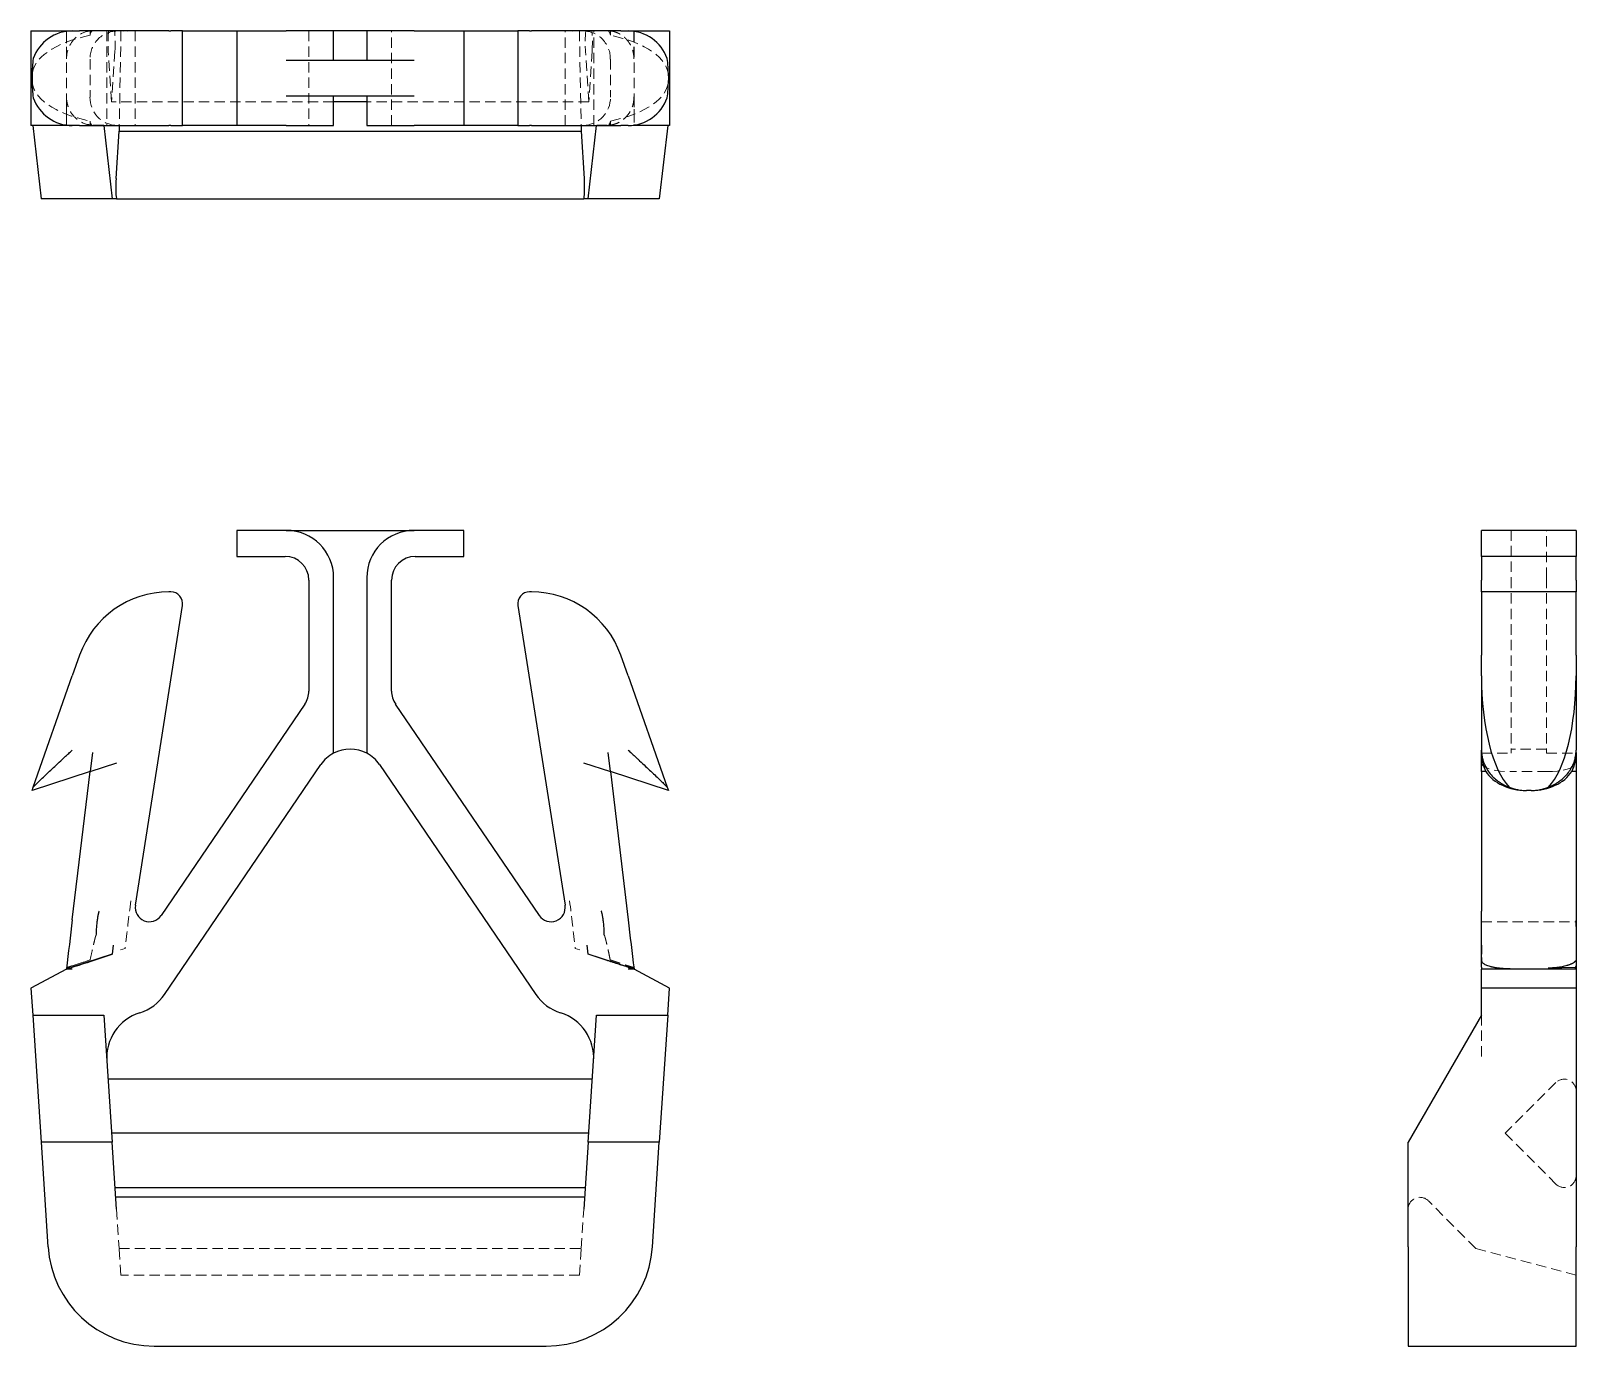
# Model space of a CAD drawing. Header units: millimetres. Extents: x 44 to 233, y 7 to 168.
import ezdxf

# ---------------------------------------------------------------- set-up
doc = ezdxf.new("R2010")
doc.units = ezdxf.units.MM
doc.linetypes.add('HIDDEN', pattern=[1.905, 1.27, -0.635])

msp = doc.modelspace()

# ---------------------------------------------------------------- linework, layer by layer
at = {"color": 7, "linetype": 'Continuous', "lineweight": 25}
for p, q in [((43.87, 168.23), (43.87, 156.64)), ((43.87, 168.23), (48.22, 168.23)), ((48.22, 168.23), (48.22, 168.18)), ((48.22, 168.23), (48.94, 168.23)), ((48.94, 168.23), (49.84, 168.23)), ((60.78, 168.23), (49.84, 168.23)), ((60.78, 168.23), (61.02, 168.23)), ((62.46, 168.23), (61.02, 168.23)), ((62.46, 156.64), (62.46, 168.23)), ((62.46, 168.23), (69.09, 168.23)), ((69.09, 168.23), (75.17, 168.23)), ((69.09, 168.23), (69.09, 156.64)), ((80.97, 168.23), (75.17, 168.23)), ((80.97, 164.61), (80.97, 168.23)), ((85.03, 168.23), (80.97, 168.23)), ((85.03, 168.23), (85.03, 164.61)), ((90.83, 168.23), (85.03, 168.23)), ((90.83, 168.23), (96.91, 168.23)), ((96.91, 168.23), (96.91, 156.64)), ((96.91, 168.23), (103.54, 168.23)), ((103.54, 168.23), (103.54, 156.64)), ((104.98, 168.23), (103.54, 168.23)), ((104.98, 168.23), (105.22, 168.23)), ((116.16, 168.23), (105.22, 168.23)), ((116.16, 168.23), (117.06, 168.23)), ((117.06, 168.23), (117.78, 168.23)), ((117.78, 168.23), (117.78, 168.18)), ((117.78, 168.23), (122.13, 168.23)), ((122.13, 168.23), (122.13, 156.64)), ((90.83, 164.61), (75.17, 164.61)), ((44.01, 162.73), (44.01, 162.15)), ((121.99, 162.73), (121.99, 162.15)), ((75.17, 160.26), (90.83, 160.26)), ((80.97, 156.64), (80.97, 160.26)), ((85.03, 159.54), (80.97, 159.54)), ((85.03, 160.26), (85.03, 156.64)), ((48.22, 156.64), (43.87, 156.64)), ((44.09, 156.64), (45.12, 147.65)), ((48.22, 156.64), (48.22, 156.69)), ((48.22, 156.69), (48.22, 156.64)), ((48.22, 156.64), (48.22, 156.64)), ((48.94, 156.64), (48.22, 156.64)), ((49.84, 156.64), (48.94, 156.64)), ((49.84, 156.64), (60.78, 156.64)), ((52.8, 156.64), (53.83, 147.65)), ((54.31, 150.13), (54.69, 155.96)), ((54.7, 156.64), (54.69, 155.96)), ((54.69, 155.96), (111.31, 155.96)), ((61.02, 156.64), (60.78, 156.64)), ((61.02, 156.64), (62.46, 156.64)), ((69.09, 156.64), (62.46, 156.64)), ((75.17, 156.64), (69.09, 156.64)), ((75.17, 156.64), (80.97, 156.64)), ((85.03, 156.64), (90.83, 156.64)), ((96.91, 156.64), (90.83, 156.64)), ((103.54, 156.64), (96.91, 156.64)), ((103.54, 156.64), (104.98, 156.64)), ((105.22, 156.64), (104.98, 156.64)), ((105.22, 156.64), (116.16, 156.64)), ((111.3, 156.64), (111.31, 155.96)), ((111.31, 155.96), (111.69, 150.13)), ((112.17, 147.65), (113.2, 156.64)), ((117.06, 156.64), (116.16, 156.64)), ((117.78, 156.69), (117.78, 156.64)), ((117.78, 156.64), (117.78, 156.69)), ((122.13, 156.64), (117.78, 156.64)), ((117.78, 156.64), (117.78, 156.64)), ((121.91, 156.64), (120.88, 147.65)), ((53.83, 147.65), (45.12, 147.65)), ((54.37, 147.65), (53.83, 147.65)), ((54.37, 147.65), (111.63, 147.65)), ((112.17, 147.65), (111.63, 147.65)), ((120.88, 147.65), (112.17, 147.65)), ((69.09, 107), (69.09, 103.81)), ((75.17, 107), (69.09, 107)), ((75.17, 107), (90.83, 107)), ((96.91, 107), (90.83, 107)), ((96.91, 103.81), (96.91, 107)), ((233.23, 107), (221.64, 107)), ((221.64, 103.81), (221.64, 107)), ((233.23, 107), (233.23, 103.81)), ((69.09, 103.81), (75.03, 103.81)), ((90.97, 103.81), (96.91, 103.81)), ((233.23, 103.81), (221.64, 103.81)), ((221.64, 103.81), (221.64, 100.91)), ((233.23, 100.91), (233.23, 103.81)), ((77.93, 100.91), (77.93, 87.31)), ((80.97, 79.68), (80.97, 101.2)), ((85.03, 101.2), (85.03, 79.68)), ((88.07, 87.31), (88.07, 100.91)), ((221.64, 99.46), (221.64, 100.91)), ((233.23, 100.91), (233.23, 99.46)), ((61.02, 99.46), (60.78, 99.46)), ((105.22, 99.46), (104.98, 99.46)), ((233.23, 99.46), (221.64, 99.46)), ((221.64, 99.46), (221.64, 91.71)), ((233.23, 91.71), (233.23, 99.46)), ((56.67, 61.04), (62.45, 97.79)), ((103.55, 97.79), (109.33, 61.04)), ((49.84, 91.71), (48.94, 89.15)), ((117.06, 89.15), (116.16, 91.71)), ((221.64, 89.15), (221.64, 91.71)), ((233.23, 91.71), (233.23, 89.15)), ((44.16, 75.53), (48.94, 89.15)), ((117.06, 89.15), (121.84, 75.53)), ((221.64, 89.15), (221.64, 80.07)), ((233.23, 89.15), (233.23, 80.07)), ((77.43, 85.68), (59.82, 59.79)), ((106.18, 59.79), (88.57, 85.68)), ((51.4, 79.78), (51.12, 77.43)), ((114.88, 77.43), (114.6, 79.78)), ((221.64, 79.78), (221.64, 80.07)), ((221.64, 77.43), (221.64, 79.78)), ((233.23, 79.78), (233.23, 80.07)), ((233.23, 79.78), (233.23, 77.43)), ((51.12, 77.43), (54.42, 78.51)), ((60.26, 50.12), (79.4, 78.28)), ((86.6, 78.28), (105.74, 50.12)), ((111.58, 78.51), (114.88, 77.43)), ((51.12, 77.43), (44.01, 75.12)), ((48.94, 59.26), (51.12, 77.43)), ((114.88, 77.43), (117.06, 59.26)), ((121.99, 75.12), (114.88, 77.43)), ((221.64, 77.43), (221.64, 60.34)), ((222.17, 77.43), (221.64, 77.43)), ((233.23, 77.43), (232.7, 77.43)), ((233.23, 77.43), (233.23, 60.34)), ((44.01, 75.12), (44.16, 75.53)), ((121.84, 75.53), (121.99, 75.12)), ((227.73, 75.12), (227.15, 75.12)), ((221.64, 56.14), (221.64, 57.37)), ((53.82, 55.03), (48.94, 53.44)), ((51.52, 54.28), (53.82, 55.03)), ((53.96, 56.14), (53.82, 55.03)), ((112.18, 55.03), (112.04, 56.14)), ((114.48, 54.28), (112.18, 55.03)), ((117.06, 53.44), (112.18, 55.03)), ((221.64, 55.03), (221.64, 56.14)), ((221.65, 55.03), (221.64, 55.03)), ((221.64, 53.44), (221.64, 55.03)), ((221.67, 54.28), (221.65, 55.03)), ((48.22, 53.2), (43.87, 50.88)), ((48.22, 53.2), (48.22, 53.26)), ((48.22, 53.2), (48.22, 53.2)), ((48.94, 53.2), (48.22, 53.2)), ((48.22, 53.2), (48.22, 53.2)), ((117.78, 53.2), (117.06, 53.2)), ((117.78, 53.26), (117.78, 53.2)), ((122.13, 50.88), (117.78, 53.2)), ((117.78, 53.2), (117.78, 53.2)), ((117.78, 53.2), (117.78, 53.2)), ((221.64, 53.44), (221.64, 53.2)), ((221.64, 50.88), (221.64, 53.2)), ((221.69, 53.2), (221.64, 53.2)), ((221.64, 53.2), (221.69, 53.2)), ((221.64, 53.2), (221.64, 53.2)), ((225.17, 53.26), (221.69, 53.2)), ((233.18, 53.2), (221.69, 53.2)), ((233.19, 53.4), (229.81, 53.34)), ((233.23, 53.2), (233.18, 53.2)), ((233.23, 54.34), (233.23, 53.63)), ((233.23, 53.63), (233.23, 53.2)), ((233.23, 53.2), (233.23, 50.88)), ((43.87, 50.88), (44.09, 47.58)), ((121.91, 47.58), (122.13, 50.88)), ((233.23, 50.88), (221.64, 50.88)), ((221.64, 47.58), (221.64, 50.88)), ((233.23, 50.88), (233.23, 19.18)), ((44.09, 47.58), (52.8, 47.58)), ((44.09, 47.58), (45.12, 32.02)), ((52.8, 47.58), (53.83, 32.02)), ((112.17, 32.02), (113.2, 47.58)), ((113.2, 47.58), (121.91, 47.58)), ((121.91, 47.58), (120.88, 32.02)), ((221.64, 47.58), (212.65, 32.02)), ((112.68, 39.73), (53.32, 39.73)), ((112.24, 33.09), (53.76, 33.09)), ((53.83, 32.02), (45.12, 32.02)), ((45.12, 32.02), (45.96, 19.18)), ((54.37, 23.79), (53.83, 32.02)), ((112.17, 32.02), (111.63, 23.79)), ((120.88, 32.02), (112.17, 32.02)), ((120.04, 19.18), (120.88, 32.02)), ((212.65, 19.18), (212.65, 32.02)), ((54.2, 26.44), (111.8, 26.44)), ((111.72, 25.24), (54.28, 25.24)), ((212.65, 19.18), (212.65, 7)), ((233.23, 7), (233.23, 19.18)), ((58.98, 7), (107.02, 7)), ((212.65, 7), (233.23, 7))]:
    msp.add_line(p, q, dxfattribs=at)
at = {"color": 7, "linetype": 'HIDDEN', "lineweight": 18}
for p, q in [((48.22, 168.18), (48.22, 156.69)), ((48.23, 164.81), (48.24, 168.19)), ((51.12, 167.7), (51.12, 168.23)), ((52.14, 168.23), (52.06, 168.23)), ((52.07, 168.23), (55.71, 168.22)), ((53.16, 168.23), (53.16, 156.64)), ((54.91, 168.23), (54.7, 156.64)), ((55.41, 168.23), (54.87, 168.23)), ((55.71, 168.22), (55.41, 168.23)), ((55.41, 168.23), (55.41, 168.23)), ((56.65, 168.23), (56.65, 156.64)), ((77.93, 168.23), (77.93, 156.64)), ((88.07, 156.64), (88.07, 168.23)), ((109.35, 156.64), (109.35, 168.23)), ((110.29, 168.22), (110.59, 168.23)), ((110.29, 168.22), (113.93, 168.23)), ((110.59, 168.23), (111.13, 168.23)), ((110.59, 168.23), (110.59, 168.23)), ((111.09, 168.23), (111.3, 156.64)), ((112.84, 156.64), (112.84, 168.23)), ((113.94, 168.23), (113.86, 168.23)), ((114.88, 168.23), (114.88, 167.7)), ((117.76, 168.19), (117.77, 164.81)), ((117.78, 168.18), (117.78, 156.69)), ((51.12, 164.76), (51.12, 160.12)), ((53.76, 159.54), (53.35, 165.76)), ((54.17, 165.76), (53.76, 159.54)), ((112.24, 159.54), (111.83, 165.76)), ((112.65, 165.76), (112.24, 159.54)), ((114.88, 164.76), (114.88, 160.12)), ((48.22, 156.69), (48.22, 160.17)), ((80.97, 159.54), (53.76, 159.54)), ((112.24, 159.54), (85.03, 159.54)), ((117.78, 160.17), (117.78, 156.69)), ((51.12, 156.64), (51.12, 157.17)), ((51.21, 156.69), (51.87, 156.65)), ((51.52, 156.67), (53.82, 156.65)), ((53.82, 156.65), (53.82, 156.64)), ((114.48, 156.67), (112.18, 156.65)), ((112.18, 156.65), (112.18, 156.64)), ((114.12, 156.65), (114.79, 156.69)), ((114.88, 157.17), (114.88, 156.64)), ((117.78, 156.64), (117.06, 156.64)), ((225.26, 107), (225.26, 101.2)), ((229.61, 101.2), (229.61, 107)), ((225.26, 101.2), (225.26, 79.68)), ((229.61, 101.2), (229.61, 79.68)), ((221.64, 79.68), (225.26, 79.68)), ((229.61, 80.18), (225.26, 80.18)), ((229.61, 79.68), (233.23, 79.68)), ((229.76, 77.43), (225.12, 77.43)), ((221.64, 59.03), (233.23, 59.03)), ((55.41, 55.74), (54.87, 55.56)), ((54.87, 55.56), (55.41, 55.74)), ((110.59, 55.74), (111.13, 55.56)), ((110.59, 55.74), (111.13, 55.56)), ((48.94, 53.63), (51.13, 54.34)), ((114.87, 54.34), (117.06, 53.63)), ((221.64, 53.2), (221.64, 53.2)), ((221.64, 47.58), (221.64, 41.94)), ((230.76, 39.31), (224.54, 33.09)), ((224.54, 33.09), (230.76, 26.87)), ((220.96, 18.98), (215.13, 24.82)), ((54.37, 23.79), (54.69, 18.98)), ((111.31, 18.98), (111.63, 23.79)), ((54.69, 18.98), (111.31, 18.98)), ((54.91, 15.7), (54.69, 18.98)), ((111.09, 15.7), (111.31, 18.98)), ((233.23, 15.7), (220.96, 18.98)), ((111.09, 15.7), (54.91, 15.7))]:
    msp.add_line(p, q, dxfattribs=at)
at = {"color": 7, "linetype": 'HIDDEN', "lineweight": 18, "flags": 128}
for points in [[(51.4, 168.23), (51.36, 168.23), (51.32, 168.2), (51.29, 168.16), (51.25, 168.1), (51.22, 168.02), (51.18, 167.93), (51.15, 167.83), (51.12, 167.7)], [(114.6, 168.23), (114.64, 168.23), (114.68, 168.2), (114.71, 168.16), (114.75, 168.1), (114.78, 168.02), (114.82, 167.93), (114.85, 167.83), (114.88, 167.7)], [(51.12, 157.17), (51.15, 157.05), (51.18, 156.94), (51.22, 156.85), (51.25, 156.78), (51.29, 156.72), (51.32, 156.67), (51.36, 156.65), (51.4, 156.64)], [(114.88, 157.17), (114.85, 157.05), (114.82, 156.94), (114.78, 156.85), (114.75, 156.78), (114.71, 156.72), (114.68, 156.67), (114.64, 156.65), (114.6, 156.64)], [(221.64, 78.51), (221.69, 78.33), (221.85, 78.15), (222.11, 77.97), (222.45, 77.82), (222.88, 77.69), (223.38, 77.58), (223.93, 77.5), (224.51, 77.45), (225.12, 77.43)], [(229.76, 77.43), (230.36, 77.45), (230.95, 77.5), (231.5, 77.58), (231.99, 77.69), (232.42, 77.82), (232.77, 77.97), (233.02, 78.15), (233.18, 78.33), (233.23, 78.51)]]:
    msp.add_lwpolyline(points, dxfattribs=at)
at = {"color": 7, "linetype": 'Continuous', "lineweight": 25}
for centre, radius, start, end in [((48.94, 163.16), 5.07, 90, 160.547), ((117.06, 163.16), 5.07, 19.453, 90), ((48.94, 161.71), 5.07, 199.453, 270), ((117.06, 161.71), 5.07, 270, 340.547), ((75.17, 101.2), 5.8, 0, 90), ((90.83, 101.2), 5.8, 90, 180), ((75.03, 100.91), 2.9, 0, 90), ((90.97, 100.91), 2.9, 90, 180), ((60.78, 87.87), 11.59, 90, 160.6492), ((61.02, 98.01), 1.45, 351.0644, 90), ((104.98, 98.01), 1.45, 90, 188.9356), ((105.22, 87.87), 11.59, 19.3508, 90), ((75.03, 87.31), 2.9, 325.7912, 0), ((90.97, 87.31), 2.9, 180, 214.2088), ((83, 75.84), 4.35, 117.8181, 145.7912), ((83, 75.84), 4.35, 62.1819, 117.8181), ((83, 75.84), 4.35, 34.2088, 62.1819), ((227.08, 79.78), 5.44, 180.0069, 205.5593), ((227.8, 79.78), 5.44, 334.4407, 359.9931), ((58.39, 60.77), 1.74, 171.0644, 325.7912), ((107.61, 60.77), 1.74, 214.2088, 8.9356), ((55.46, 53.38), 5.8, 287.5468, 325.7912), ((110.54, 53.38), 5.8, 214.2088, 252.4532), ((58.96, 42.32), 5.8, 107.5468, 183.7792), ((107.04, 42.32), 5.8, 356.2208, 72.4532), ((58.98, 20.04), 13.04, 183.7792, 270), ((107.02, 20.04), 13.04, 270, 356.2208)]:
    msp.add_arc(centre, radius, start, end, dxfattribs=at)
at = {"color": 7, "linetype": 'HIDDEN', "lineweight": 18}
for centre, radius, start, end in [((54.51, 164.84), 3.39, 91.4277, 181.4735), ((111.49, 164.84), 3.39, 358.5265, 88.5723), ((54.51, 160.04), 3.4, 178.6457, 268.4532), ((111.49, 160.04), 3.4, 271.5468, 1.3543), ((231.79, 38.28), 1.45, 0, 135), ((231.79, 27.89), 1.45, 225, 0), ((214.1, 23.79), 1.45, 45, 180)]:
    msp.add_arc(centre, radius, start, end, dxfattribs=at)
for centre, major_axis, ratio, start_param, end_param in [((56.45, 162.73), (12.43, 0), 0.442975, 2.013956, 3.141593), ((53.42, 166.79), (0, 1.45), 0.066055, 0, 2.356194), ((54.1, 166.79), (0, 1.45), 0.066055, 3.926991, 6.283185), ((111.9, 166.79), (0, 1.45), 0.066055, 0, 2.356194), ((112.58, 166.79), (0, 1.45), 0.066055, 3.926991, 6.283185), ((109.55, 162.73), (12.43, 0), 0.442975, 0, 1.127637), ((56.45, 162.15), (12.43, 0), 0.442975, 3.141593, 4.269229), ((109.55, 162.15), (12.43, 0), 0.442975, 5.155549, 6.283185), ((48.94, 53.54), (5.07, 1.66), 0.014778, 1.565969, 1.704658), ((117.06, 53.54), (5.07, -1.66), 0.014778, 1.436935, 1.575624)]:
    msp.add_ellipse(centre, major_axis=major_axis, ratio=ratio, start_param=start_param, end_param=end_param, dxfattribs=at)
at = {"color": 7, "linetype": 'Continuous', "lineweight": 25}
for centre, major_axis, ratio, start_param, end_param in [((45.88, 162.73), (0, 5.51), 0.339436, 1.174842, 1.570796), ((120.12, 162.73), (0, 5.51), 0.339436, 4.712389, 5.108343), ((45.88, 162.15), (0, 5.51), 0.339436, 1.570796, 1.966751), ((120.12, 162.15), (0, 5.51), 0.339436, 4.316435, 4.712389), ((54.37, 149.1), (0, 1.45), 0.066055, 0.785398, 3.141593), ((111.63, 149.1), (0, 1.45), 0.066055, 3.141593, 5.497787), ((226.71, 89.15), (0, 14.44), 0.35119, 1.570796, 2.802074), ((228.16, 89.15), (0, 14.44), 0.35119, 3.481112, 4.712389), ((227.15, 79.18), (5.51, 0), 0.737132, 3.584752, 4.712389), ((227.73, 79.18), (5.51, 0), 0.737132, 4.712389, 5.840026), ((227.15, 80.44), (5.51, 0), 0.96653, 4.316435, 4.712389), ((227.73, 80.44), (5.51, 0), 0.96653, 4.712389, 5.108343), ((48.94, 53.52), (5.07, 1.66), 0.014778, 4.564214, 4.707561), ((117.06, 53.52), (5.07, -1.66), 0.014778, 4.717216, 4.860564), ((226.71, 53.52), (5.07, 0.09), 0.326495, 3.135616, 3.278963), ((228.16, 59.26), (0, 42.41), 0.119601, 4.569041, 4.5737), ((228.16, 53.54), (5.07, 0.09), 0.326495, 6.138519, 6.277208)]:
    msp.add_ellipse(centre, major_axis=major_axis, ratio=ratio, start_param=start_param, end_param=end_param, dxfattribs=at)
at = {"color": 7, "linetype": 'HIDDEN', "lineweight": 18}
for points, knots in [([(51.13, 168.23), (50.53, 168.16), (49, 167.5), (48.24, 165.85), (48.23, 164.81)], [-1.442941, -1.442941, -1.442941, -1.442941, -0.897598, 0, 0, 0, 0]), ([(114.87, 168.23), (114.94, 168.23), (115.06, 168.21), (115.24, 168.17), (115.42, 168.12), (115.6, 168.06), (115.77, 167.99), (115.93, 167.92), (116.09, 167.83), (116.24, 167.73), (116.39, 167.62), (116.54, 167.51), (116.68, 167.38), (116.81, 167.24), (116.98, 167.06), (117.16, 166.82), (117.35, 166.52), (117.5, 166.2), (117.62, 165.87), (117.7, 165.53), (117.76, 165.17), (117.76, 164.93), (117.77, 164.81)], [0, 0, 0, 0, 0.039782, 0.078907, 0.117485, 0.155635, 0.193476, 0.231134, 0.268733, 0.3064, 0.34426, 0.382438, 0.421054, 0.460224, 0.50006, 0.573405, 0.644806, 0.715021, 0.784848, 0.855096, 0.926561, 1, 1, 1, 1]), ([(48.22, 160.17), (48.23, 159.98), (48.25, 159.58), (48.4, 159.01), (48.62, 158.47), (49.04, 157.81), (49.75, 157.17), (50.57, 156.77), (51.07, 156.72), (51.21, 156.71)], [0, 0, 0, 0, 0.113593, 0.23052, 0.344087, 0.461009, 0.68684, 0.913339, 1, 1, 1, 1]), ([(117.78, 160.17), (117.77, 159.94), (117.74, 159.48), (117.56, 158.82), (117.25, 158.22), (116.83, 157.69), (116.32, 157.24), (115.75, 156.91), (115.23, 156.73), (114.9, 156.71), (114.79, 156.7)], [0, 0, 0, 0, 0.13561, 0.265859, 0.396157, 0.531911, 0.667539, 0.79779, 0.928091, 1, 1, 1, 1]), ([(51.13, 54.34), (51.23, 54.82), (51.41, 55.62), (51.6, 56.48), (51.71, 56.91), (51.75, 57.08), (51.79, 57.2), (51.81, 57.28), (51.83, 57.33), (51.85, 57.36), (51.86, 57.39), (51.87, 57.41), (51.89, 57.43), (51.9, 57.43), (51.9, 57.43)], [0, 0, 0, 0, 0.466122, 0.762211, 0.828097, 0.88236, 0.925019, 0.944329, 0.960599, 0.973858, 0.984157, 0.991608, 0.996527, 1, 1, 1, 1]), ([(114.1, 57.43), (114.1, 57.43), (114.11, 57.43), (114.12, 57.42), (114.13, 57.41), (114.14, 57.39), (114.15, 57.36), (114.17, 57.33), (114.18, 57.29), (114.2, 57.24), (114.21, 57.19), (114.23, 57.13), (114.26, 57.05), (114.29, 56.92), (114.33, 56.76), (114.38, 56.56), (114.45, 56.25), (114.56, 55.78), (114.71, 55.11), (114.81, 54.61), (114.87, 54.34)], [0, 0, 0, 0, 0.002745, 0.006306, 0.011451, 0.018444, 0.027386, 0.038325, 0.051287, 0.066287, 0.083334, 0.102435, 0.123595, 0.167897, 0.221397, 0.284101, 0.356012, 0.521302, 0.735963, 1, 1, 1, 1]), ([(51.13, 54.34), (50.53, 54.14), (49, 53.63), (48.24, 53.36), (48.23, 53.34)], [-1.442941, -1.442941, -1.442941, -1.442941, -0.897598, 0, 0, 0, 0]), ([(114.87, 54.34), (114.94, 54.32), (115.06, 54.28), (115.24, 54.22), (115.42, 54.16), (115.6, 54.1), (115.77, 54.04), (115.93, 53.99), (116.09, 53.94), (116.24, 53.88), (116.39, 53.83), (116.54, 53.78), (116.68, 53.74), (116.81, 53.69), (116.98, 53.63), (117.16, 53.57), (117.35, 53.5), (117.5, 53.45), (117.62, 53.4), (117.7, 53.37), (117.76, 53.35), (117.76, 53.34), (117.77, 53.34)], [0, 0, 0, 0, 0.039782, 0.078907, 0.117485, 0.155635, 0.193476, 0.231134, 0.268733, 0.3064, 0.34426, 0.382438, 0.421054, 0.460224, 0.50006, 0.573405, 0.644806, 0.715021, 0.784848, 0.855096, 0.926561, 1, 1, 1, 1])]:
    msp.add_open_spline(points, degree=3, knots=knots, dxfattribs=at)
for points in [[(51.9, 168.23), (52.89, 168.23), (53.88, 168.23), (54.87, 168.23)], [(111.13, 168.23), (112.12, 168.23), (113.11, 168.23), (114.1, 168.23)], [(53.96, 156.64), (53.91, 156.64), (53.87, 156.65), (53.82, 156.65)], [(112.04, 156.64), (112.09, 156.64), (112.13, 156.65), (112.18, 156.65)], [(56.11, 61.6), (55.87, 59.64), (55.64, 57.68), (55.41, 55.74)], [(109.89, 61.6), (110.13, 59.64), (110.36, 57.68), (110.59, 55.74)], [(233.23, 61.6), (233.22, 59.64), (233.22, 57.68), (233.23, 55.74)]]:
    msp.add_open_spline(points, degree=3, dxfattribs=at)
at = {"color": 7, "linetype": 'Continuous', "lineweight": 25}
for points, knots in [([(44.16, 75.53), (44.18, 75.55), (44.22, 75.6), (44.3, 75.67), (44.38, 75.76), (44.47, 75.84), (44.56, 75.94), (44.66, 76.04), (44.77, 76.15), (44.89, 76.26), (45.13, 76.5), (45.54, 76.89), (46.14, 77.46), (46.82, 78.09), (47.37, 78.61), (47.82, 79.03), (48.14, 79.33), (48.52, 79.68), (48.8, 79.94), (48.94, 80.07)], [0, 0, 0, 0, 0.025811, 0.052097, 0.078875, 0.106161, 0.13397, 0.162316, 0.191214, 0.220676, 0.250713, 0.366728, 0.496159, 0.615179, 0.7511, 0.798159, 0.855329, 0.922609, 1, 1, 1, 1]), ([(117.06, 80.07), (117.13, 80), (117.28, 79.87), (117.49, 79.67), (117.69, 79.48), (117.88, 79.31), (118.04, 79.16), (118.2, 79.01), (118.34, 78.88), (118.68, 78.57), (119.18, 78.09), (119.86, 77.46), (120.46, 76.89), (120.91, 76.46), (121.21, 76.17), (121.4, 75.98), (121.57, 75.81), (121.72, 75.66), (121.8, 75.57), (121.84, 75.53)], [0, 0, 0, 0, 0.0399592, 0.0773916, 0.1122972, 0.1446761, 0.1745284, 0.2018542, 0.2266536, 0.2489269, 0.3848303, 0.5038724, 0.6332851, 0.7493222, 0.8029624, 0.8547705, 0.9048221, 0.953201, 1, 1, 1, 1]), ([(221.64, 80.07), (221.64, 80), (221.64, 79.87), (221.66, 79.67), (221.68, 79.48), (221.71, 79.31), (221.74, 79.16), (221.77, 79.01), (221.8, 78.88), (221.9, 78.57), (222.09, 78.09), (222.46, 77.46), (222.92, 76.89), (223.39, 76.46), (223.79, 76.17), (224.08, 75.98), (224.39, 75.81), (224.7, 75.66), (224.92, 75.57), (225.02, 75.53)], [0, 0, 0, 0, 0.0399592, 0.0773916, 0.1122972, 0.1446761, 0.1745284, 0.2018542, 0.2266536, 0.2489269, 0.3848303, 0.5038724, 0.6332851, 0.7493222, 0.8029624, 0.8547705, 0.9048221, 0.953201, 1, 1, 1, 1]), ([(229.85, 75.53), (229.91, 75.55), (230.03, 75.6), (230.2, 75.67), (230.38, 75.76), (230.55, 75.84), (230.72, 75.94), (230.89, 76.04), (231.05, 76.15), (231.21, 76.26), (231.52, 76.5), (231.95, 76.89), (232.41, 77.46), (232.79, 78.09), (233, 78.61), (233.11, 79.03), (233.17, 79.33), (233.22, 79.68), (233.23, 79.94), (233.23, 80.07)], [0, 0, 0, 0, 0.025811, 0.052097, 0.078875, 0.106161, 0.13397, 0.162316, 0.191214, 0.220676, 0.250713, 0.366728, 0.496159, 0.615179, 0.7511, 0.798159, 0.855329, 0.922609, 1, 1, 1, 1]), ([(52.25, 60.34), (52.24, 60.34), (52.24, 60.33), (52.22, 60.31), (52.21, 60.29), (52.2, 60.26), (52.19, 60.22), (52.17, 60.18), (52.16, 60.13), (52.14, 60.07), (52.13, 60), (52.11, 59.91), (52.09, 59.81), (52.05, 59.59), (51.99, 59.25), (51.94, 58.83), (51.9, 58.46), (51.88, 58.17), (51.87, 57.94), (51.86, 57.78), (51.86, 57.68), (51.86, 57.6), (51.87, 57.53), (51.88, 57.48), (51.88, 57.45), (51.9, 57.43), (51.9, 57.43)], [0, 0, 0, 0, 0.004605, 0.01108, 0.019712, 0.030618, 0.043857, 0.059461, 0.077447, 0.097829, 0.120615, 0.152841, 0.188329, 0.227089, 0.376911, 0.540775, 0.650787, 0.750762, 0.840764, 0.879358, 0.91256, 0.940393, 0.962899, 0.980155, 0.992341, 1, 1, 1, 1]), ([(114.1, 57.43), (114.1, 57.43), (114.11, 57.44), (114.12, 57.46), (114.13, 57.49), (114.13, 57.52), (114.13, 57.57), (114.14, 57.62), (114.14, 57.67), (114.14, 57.74), (114.14, 57.82), (114.13, 57.9), (114.13, 58.05), (114.11, 58.28), (114.08, 58.59), (114.04, 58.97), (113.99, 59.38), (113.93, 59.72), (113.89, 59.93), (113.87, 60.03), (113.84, 60.12), (113.82, 60.19), (113.81, 60.25), (113.79, 60.29), (113.77, 60.32), (113.76, 60.33), (113.75, 60.34)], [0, 0, 0, 0, 0.005065, 0.012194, 0.021702, 0.033716, 0.048299, 0.065486, 0.085297, 0.107746, 0.132843, 0.160593, 0.191003, 0.288336, 0.394314, 0.508996, 0.670319, 0.813485, 0.853651, 0.888909, 0.919275, 0.944772, 0.965442, 0.981362, 0.992709, 1, 1, 1, 1]), ([(221.64, 57.43), (221.64, 57.43), (221.64, 57.44), (221.64, 57.46), (221.64, 57.49), (221.64, 57.52), (221.64, 57.57), (221.64, 57.62), (221.64, 57.67), (221.64, 57.74), (221.64, 57.82), (221.64, 57.9), (221.64, 58.05), (221.64, 58.28), (221.64, 58.59), (221.64, 58.97), (221.64, 59.38), (221.64, 59.72), (221.64, 59.93), (221.64, 60.03), (221.64, 60.12), (221.64, 60.19), (221.64, 60.25), (221.64, 60.29), (221.64, 60.32), (221.64, 60.33), (221.64, 60.34)], [0, 0, 0, 0, 0.005065, 0.012194, 0.021702, 0.033716, 0.048299, 0.065486, 0.085297, 0.107746, 0.132843, 0.160593, 0.191003, 0.288336, 0.394314, 0.508996, 0.670319, 0.813485, 0.853651, 0.888909, 0.919275, 0.944772, 0.965442, 0.981362, 0.992709, 1, 1, 1, 1]), ([(233.23, 57.43), (233.23, 57.43), (233.23, 57.43), (233.23, 57.42), (233.23, 57.41), (233.23, 57.39), (233.23, 57.36), (233.23, 57.33), (233.23, 57.29), (233.23, 57.24), (233.23, 57.19), (233.23, 57.13), (233.23, 57.05), (233.23, 56.92), (233.23, 56.76), (233.23, 56.56), (233.23, 56.25), (233.23, 55.78), (233.23, 55.11), (233.23, 54.61), (233.23, 54.34)], [0, 0, 0, 0, 0.002745, 0.006306, 0.011451, 0.018444, 0.027386, 0.038325, 0.051287, 0.066287, 0.083334, 0.102435, 0.123595, 0.167897, 0.221397, 0.284101, 0.356012, 0.521302, 0.735963, 1, 1, 1, 1]), ([(48.22, 53.26), (48.22, 53.25), (48.82, 53.41), (50.53, 53.96), (51.52, 54.28)], [-1.570796, -1.570796, -1.570796, -1.570796, -0.897598, 0, 0, 0, 0]), ([(117.78, 53.26), (117.77, 53.26), (117.77, 53.26), (117.76, 53.26), (117.73, 53.26), (117.7, 53.27), (117.66, 53.28), (117.6, 53.3), (117.54, 53.31), (117.46, 53.34), (117.38, 53.36), (117.29, 53.39), (117.18, 53.42), (117.07, 53.45), (116.95, 53.49), (116.77, 53.55), (116.54, 53.62), (116.23, 53.71), (115.91, 53.81), (115.58, 53.92), (115.23, 54.04), (114.86, 54.16), (114.6, 54.24), (114.48, 54.28)], [0, 0, 0, 0, 0.037212, 0.07374, 0.109688, 0.145168, 0.180292, 0.215179, 0.249949, 0.284722, 0.319621, 0.354764, 0.39027, 0.426252, 0.46282, 0.500078, 0.573805, 0.645211, 0.715195, 0.784707, 0.854721, 0.926187, 1, 1, 1, 1]), ([(225.17, 53.26), (225.1, 53.26), (224.97, 53.26), (224.77, 53.26), (224.57, 53.26), (224.38, 53.27), (224.19, 53.28), (224.01, 53.3), (223.83, 53.31), (223.66, 53.34), (223.49, 53.36), (223.32, 53.39), (223.16, 53.42), (223, 53.45), (222.85, 53.49), (222.65, 53.55), (222.43, 53.62), (222.2, 53.71), (222, 53.81), (221.86, 53.92), (221.75, 54.04), (221.68, 54.16), (221.67, 54.24), (221.67, 54.28)], [0, 0, 0, 0, 0.037212, 0.07374, 0.109688, 0.145168, 0.180292, 0.215179, 0.249949, 0.284722, 0.319621, 0.354764, 0.39027, 0.426252, 0.46282, 0.500078, 0.573805, 0.645211, 0.715195, 0.784707, 0.854721, 0.926187, 1, 1, 1, 1]), ([(233.23, 54.34), (233.23, 54.32), (233.21, 54.28), (233.17, 54.22), (233.12, 54.16), (233.06, 54.1), (232.99, 54.04), (232.92, 53.99), (232.83, 53.94), (232.73, 53.88), (232.62, 53.83), (232.51, 53.78), (232.38, 53.74), (232.24, 53.69), (232.06, 53.63), (231.82, 53.57), (231.52, 53.5), (231.2, 53.45), (230.87, 53.4), (230.53, 53.37), (230.17, 53.35), (229.93, 53.34), (229.81, 53.34)], [0, 0, 0, 0, 0.039782, 0.078907, 0.117485, 0.155635, 0.193476, 0.231134, 0.268733, 0.3064, 0.34426, 0.382438, 0.421054, 0.460224, 0.50006, 0.573405, 0.644806, 0.715021, 0.784848, 0.855096, 0.926561, 1, 1, 1, 1])]:
    msp.add_open_spline(points, degree=3, knots=knots, dxfattribs=at)
for points in [[(48.94, 59.26), (48.7, 57.25), (48.46, 55.24), (48.22, 53.26)], [(117.06, 59.26), (117.3, 57.25), (117.54, 55.24), (117.78, 53.26)], [(233.23, 60.34), (233.23, 59.37), (233.23, 58.39), (233.23, 57.43)], [(221.64, 56.14), (221.64, 56.57), (221.64, 57), (221.64, 57.43)], [(221.64, 56.14), (221.64, 55.77), (221.65, 55.4), (221.65, 55.03)]]:
    msp.add_open_spline(points, degree=3, dxfattribs=at)

doc.saveas('drawing.dxf')
